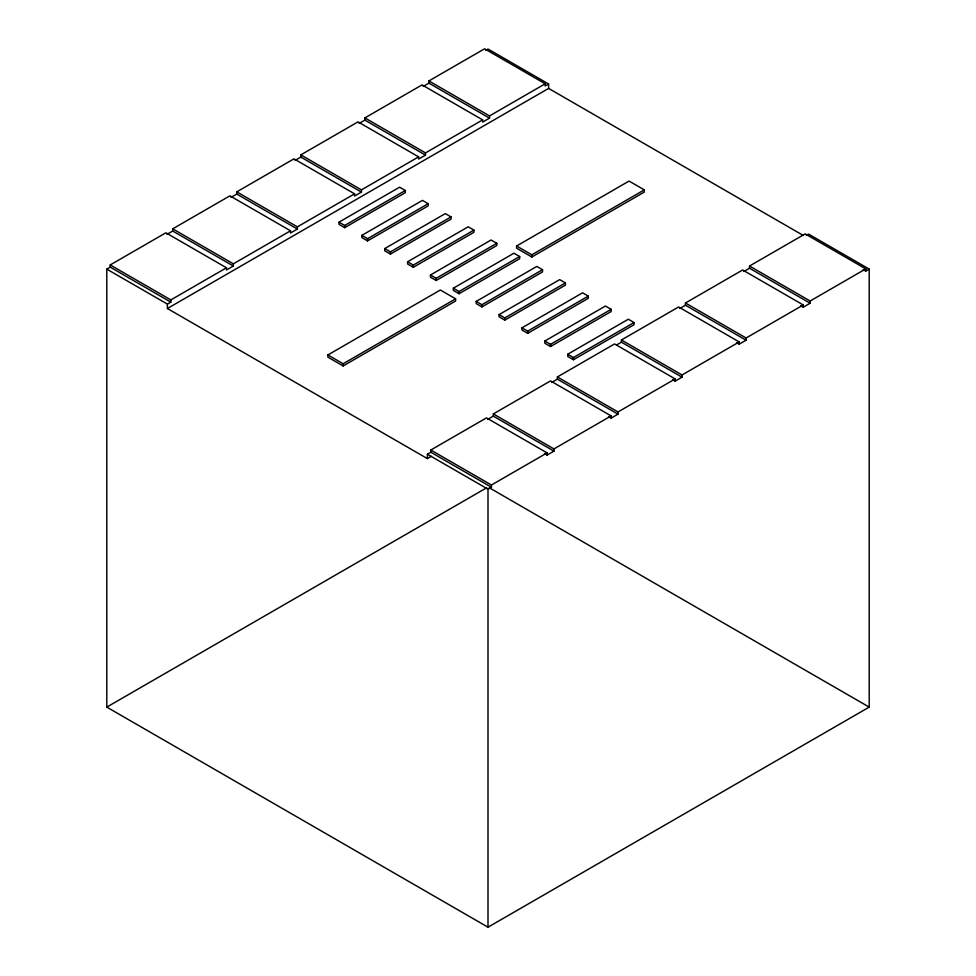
<?xml version="1.0" encoding="UTF-8"?>
<svg xmlns="http://www.w3.org/2000/svg" width="976" height="976" viewBox="0 0 976 976"><rect width="100%" height="100%" fill="white"/><g stroke="black" fill="none" stroke-linecap="round" stroke-linejoin="round"><path stroke-width="1.46" d="M338.977 222.174L338.977 224.382L344.687 227.676L405.308 192.687L405.308 190.491L399.587 187.185L338.977 222.174L344.687 225.48L405.308 190.491M344.687 227.676L344.687 225.48M361.84 235.387L361.84 237.583L367.562 240.889L428.171 205.887L428.171 203.691L422.462 200.385L361.84 235.387L367.562 238.693L428.171 203.691M367.562 240.889L367.562 238.693M384.715 248.587L384.715 250.795L390.437 254.089L451.046 219.1L451.046 216.904L445.337 213.598L384.715 248.587L390.437 251.893L451.046 216.904M390.437 254.089L390.437 251.893M407.59 261.8L407.59 263.996L413.312 267.302L473.921 232.3L473.921 230.104L468.199 226.798L407.59 261.8L413.312 265.094L473.921 230.104M413.312 267.302L413.312 265.094M430.465 275L430.465 277.208L436.187 280.502L496.796 245.513L496.796 243.305L491.074 240.011L430.465 275L436.187 278.306L496.796 243.305M436.187 280.502L436.187 278.306M453.34 288.213L453.34 290.409L459.049 293.715L519.671 258.713L519.671 256.517L513.949 253.211L453.34 288.213L459.049 291.507L519.671 256.517M459.049 293.715L459.049 291.507M476.215 301.413L476.215 303.609L481.924 306.915L542.546 271.926L542.546 269.718L536.824 266.424L476.215 301.413L481.924 304.719L542.546 269.718M481.924 306.915L481.924 304.719M499.078 314.614L499.078 316.822L504.799 320.116L565.409 285.126L565.409 282.93L559.699 279.624L499.078 314.614L504.799 317.92L565.409 282.93M504.799 320.116L504.799 317.92M521.953 327.826L521.953 330.022L527.674 333.328L588.284 298.327L588.284 296.131L582.574 292.824L521.953 327.826L527.674 331.132L588.284 296.131M527.674 333.328L527.674 331.132M544.828 341.027L544.828 343.235L550.549 346.529L611.159 311.539L611.159 309.343L605.437 306.037L544.828 341.027L550.549 344.333L611.159 309.343M550.549 346.529L550.549 344.333M567.703 354.239L567.703 356.435L573.424 359.741L634.034 324.74L634.034 322.544L628.312 319.237L567.703 354.239L573.424 357.533L634.034 322.544M573.424 359.741L573.424 357.533M110.215 264.935L170.824 299.925L170.824 302.133L110.215 267.131L110.215 264.935L165.871 232.8L226.481 267.79L226.481 269.998L233.349 266.033L233.349 263.837L172.728 228.835L172.728 231.044L233.349 266.033M172.728 228.835L229.921 195.822L290.531 230.812L290.531 233.02L297.387 229.055L297.387 226.859L236.778 191.857L236.778 194.065L297.387 229.055M236.778 191.857L293.959 158.844L354.569 193.846L354.569 196.042L361.437 192.077L361.437 189.881L300.828 154.891L300.828 157.087L361.437 192.077M300.828 154.891L358.009 121.866L418.619 156.868L418.619 159.064L425.475 155.111L425.475 152.903L364.865 117.913L364.865 120.109L425.475 155.111M364.865 117.913L422.047 84.9L482.669 119.889L482.669 122.085L489.525 118.133L489.525 115.924L428.915 80.935L428.915 83.131L489.525 118.133M428.915 80.935L484.572 48.8L545.181 83.79L545.181 85.998L548.61 84.009L548.61 88.413L167.396 308.514L167.396 304.109L106.787 269.12L106.787 707.112L488 927.2L869.213 707.112L869.213 269.108L808.604 234.106L806.31 235.436M106.787 269.12L110.215 267.131M167.018 234.338L172.728 231.044M231.056 197.359L236.778 194.065M295.106 160.393L300.828 157.087M359.144 123.415L364.865 120.109M423.194 86.437L428.915 83.131M485.719 50.337L488 49.02L548.61 84.009M170.824 299.925L226.481 267.79M233.349 263.837L290.531 230.812M297.387 226.859L354.569 193.846M361.437 189.881L418.619 156.868M425.475 152.903L482.669 119.889M489.525 115.924L545.181 83.79M167.396 304.109L170.824 302.133M327.887 354.947L440.347 290.018L455.597 298.827L455.597 301.023L343.137 365.951L327.887 357.155L327.887 354.947L343.137 363.755L455.597 298.827M516.597 246.001L629.044 181.072L644.294 189.881L644.294 192.077L531.835 257.005L516.597 248.209L516.597 246.001L531.835 254.809L644.294 189.881M430.819 450.021L491.428 485.023L491.428 487.219L430.819 452.23L430.819 450.021L486.475 417.887L547.085 452.888L547.085 455.084L544.449 453.559M493.331 413.922L553.953 448.923L553.953 451.119L493.331 416.13L493.331 413.922L550.525 380.908L611.135 415.91L611.135 418.106L608.499 416.593M557.381 376.956L617.991 411.945L617.991 414.153L557.381 379.152L557.381 376.956L614.563 343.942L675.172 378.932L675.172 381.128L672.537 379.615M621.431 339.977L682.041 374.967L682.041 377.175L621.431 342.173L621.431 339.977L678.613 306.964L739.222 341.954L739.222 344.162L736.587 342.637M685.469 302.999L746.079 338.001L746.079 340.197L685.469 305.207L685.469 302.999L742.651 269.986L803.272 304.976L803.272 307.184L800.625 305.659M749.519 266.021L810.129 301.023L810.129 303.219L749.519 268.229L749.519 266.021L805.176 233.886L865.785 268.888L865.785 271.084L863.15 269.571M431.343 456.329L427.39 458.61L427.39 454.206L430.819 452.23M487.622 419.436L493.331 416.13M551.66 382.458L557.381 379.152M616.856 344.821L621.431 342.173M679.747 308.501L685.469 305.207M743.797 271.523L749.519 268.229M106.787 707.112L486.682 487.78M491.428 485.023L547.085 452.888M553.953 448.923L611.135 415.91M617.991 411.945L675.172 378.932M682.041 374.967L739.222 341.954M746.079 338.001L803.272 304.976M810.129 301.023L865.785 268.888M427.39 454.206L488 489.196L491.428 487.219M547.085 455.084L553.953 451.119M611.135 418.106L617.991 414.153M675.172 381.128L682.041 377.175M739.222 344.162L746.079 340.197M803.272 307.184L810.129 303.219M865.785 271.084L869.213 269.108M548.61 88.413L803.321 235.472M489.318 487.78L869.213 707.112M167.396 308.514L427.39 458.61M531.835 254.809L531.835 257.005M488 489.196L488 927.2M343.137 363.755L343.137 365.951"/></g></svg>
